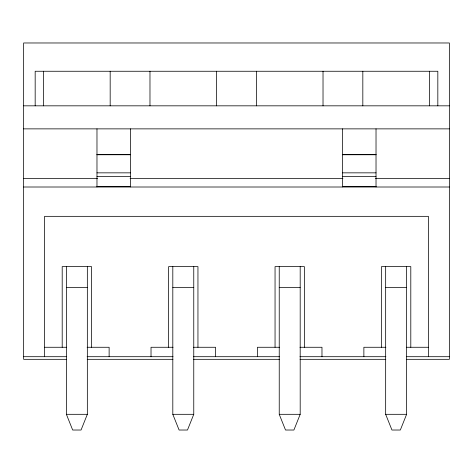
<?xml version="1.0" encoding="UTF-8"?>
<svg xmlns="http://www.w3.org/2000/svg" width="473" height="473" viewBox="0 0 473 473"><rect width="100%" height="100%" fill="white"/><g stroke="black" fill="none" stroke-linecap="round" stroke-linejoin="round"><path stroke-width="0.71" d="M87.339 266.618L87.339 414.313L81.054 430.022L72.671 430.022L66.386 414.313L66.386 266.618M193.764 266.618L193.764 414.313L187.479 430.022L179.096 430.022L172.811 414.313L172.811 266.618M300.189 266.618L300.189 414.313L293.904 430.022L285.521 430.022L279.236 414.313L279.236 266.618M406.614 266.618L406.614 414.313L400.329 430.022L391.946 430.022L385.661 414.313L385.661 266.618M23.65 105.828L449.35 105.828M23.65 128.869L449.35 128.869M96.977 154.399L130.495 154.399M342.505 154.399L376.023 154.399M96.977 154.754L130.495 154.754M342.505 154.754L376.023 154.754M96.977 172.846L130.495 172.846M342.505 172.846L376.023 172.846M96.977 176.464L130.495 176.464M342.505 176.464L376.023 176.464M23.65 178.628L97.556 178.628M130.075 178.628L342.925 178.628M375.444 178.628L449.35 178.628M96.977 186.628L130.495 186.628M342.505 186.628L376.023 186.628M23.65 187.006L449.35 187.006M66.386 287.566L87.339 287.566M172.811 287.566L193.764 287.566M279.236 287.566L300.189 287.566M385.661 287.566L406.614 287.566M44.598 347.271L66.598 347.271M87.127 347.271L109.127 347.271L109.127 356.701M173.023 347.271L151.023 347.271L151.023 356.701M193.552 347.271L215.552 347.271L215.552 356.701M279.448 347.271L257.448 347.271L257.448 356.701M299.977 347.271L321.977 347.271L321.977 356.701M385.873 347.271L363.873 347.271L363.873 356.701M406.402 347.271L428.402 347.271M23.65 356.701L66.598 356.701M87.127 356.701L173.023 356.701M193.552 356.701L279.448 356.701M299.977 356.701L385.873 356.701M406.402 356.701L449.35 356.701M66.516 359.32L23.65 359.32L23.65 42.978L449.35 42.978L449.35 359.32L406.484 359.32M87.209 359.32L172.941 359.32M193.634 359.32L279.366 359.32M300.059 359.32L385.791 359.32M66.386 414.313L87.339 414.313M172.811 414.313L193.764 414.313M279.236 414.313L300.189 414.313M385.661 414.313L406.614 414.313M437.827 105.828L437.827 71.257L35.173 71.257L35.173 105.828M429.449 71.257L429.449 105.828M428.402 356.701L428.402 216.338L44.598 216.338L44.598 356.701M410.8 347.271L410.8 266.618L381.475 266.618L381.475 347.271M376.023 128.869L376.023 186.941M362.826 71.257L362.826 105.828M342.505 128.869L342.505 186.941M323.024 71.257L323.024 105.828M304.375 347.271L304.375 266.618L275.05 266.618L275.05 347.271M256.401 71.257L256.401 105.828M216.599 71.257L216.599 105.828M197.951 347.271L197.951 266.618L168.625 266.618L168.625 347.271M149.976 71.257L149.976 105.828M130.495 128.869L130.495 186.941M110.174 71.257L110.174 105.828M96.977 128.869L96.977 186.941M91.526 347.271L91.526 266.618L62.2 266.618L62.2 347.271M43.551 71.257L43.551 105.828"/></g></svg>
